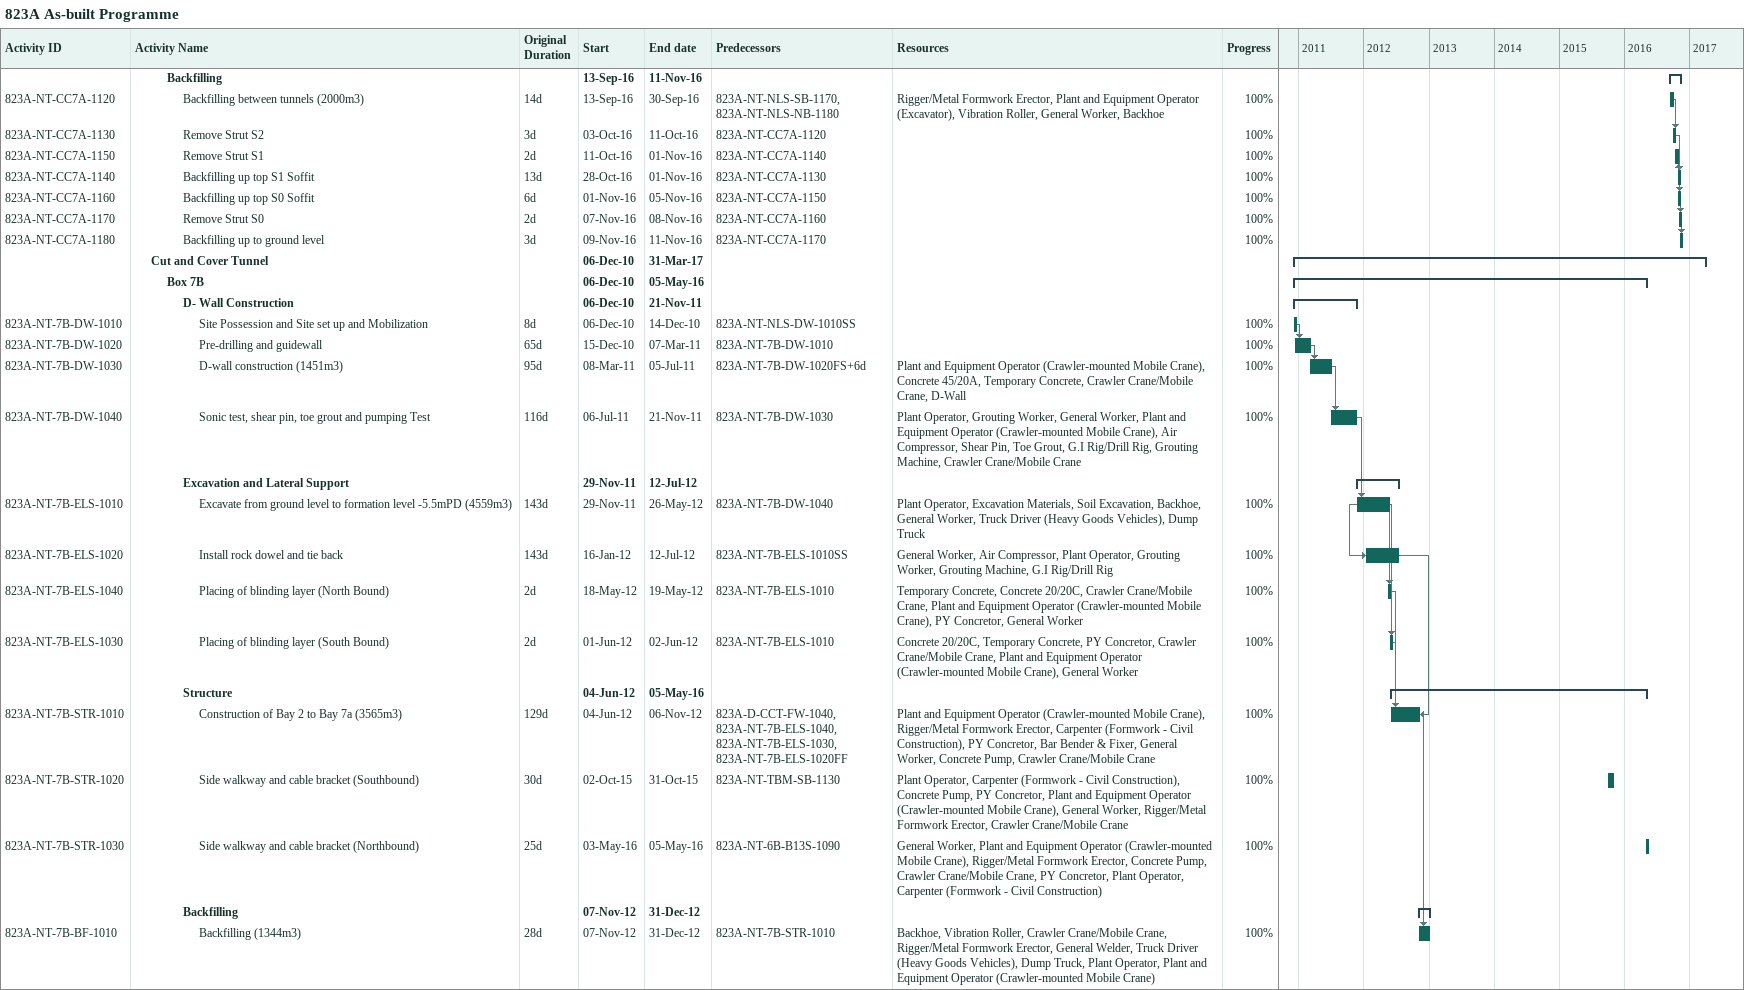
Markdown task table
823A As-built Programme

| ID | Level | Task | Original duration | Start | Finish | Predecessors | Resources | % complete |
|---|---|---|---|---|---|---|---|---|
|  | 3 | **Backfilling** |  | 2016-09-13 | 2016-11-11 |  |  |  |
| 823A-NT-CC7A-1120 | 4 | Backfilling between tunnels (2000m3) | 14d | 2016-09-13 | 2016-09-30 | 823A-NT-NLS-SB-1170, 823A-NT-NLS-NB-1180 | Rigger/Metal Formwork Erector, Plant and Equipment Operator (Excavator), Vibration Roller, General Worker, Backhoe | 100 |
| 823A-NT-CC7A-1130 | 4 | Remove Strut S2 | 3d | 2016-10-03 | 2016-10-11 | 823A-NT-CC7A-1120 |  | 100 |
| 823A-NT-CC7A-1150 | 4 | Remove Strut S1 | 2d | 2016-10-11 | 2016-11-01 | 823A-NT-CC7A-1140 |  | 100 |
| 823A-NT-CC7A-1140 | 4 | Backfilling up top S1 Soffit | 13d | 2016-10-28 | 2016-11-01 | 823A-NT-CC7A-1130 |  | 100 |
| 823A-NT-CC7A-1160 | 4 | Backfilling up top S0 Soffit | 6d | 2016-11-01 | 2016-11-05 | 823A-NT-CC7A-1150 |  | 100 |
| 823A-NT-CC7A-1170 | 4 | Remove Strut S0 | 2d | 2016-11-07 | 2016-11-08 | 823A-NT-CC7A-1160 |  | 100 |
| 823A-NT-CC7A-1180 | 4 | Backfilling up to ground level | 3d | 2016-11-09 | 2016-11-11 | 823A-NT-CC7A-1170 |  | 100 |
|  | 2 | **Cut and Cover Tunnel** |  | 2010-12-06 | 2017-03-31 |  |  |  |
|  | 3 | **Box 7B** |  | 2010-12-06 | 2016-05-05 |  |  |  |
|  | 4 | **D- Wall Construction** |  | 2010-12-06 | 2011-11-21 |  |  |  |
| 823A-NT-7B-DW-1010 | 5 | Site Possession and Site set up and Mobilization | 8d | 2010-12-06 | 2010-12-14 | 823A-NT-NLS-DW-1010SS |  | 100 |
| 823A-NT-7B-DW-1020 | 5 | Pre-drilling and guidewall | 65d | 2010-12-15 | 2011-03-07 | 823A-NT-7B-DW-1010 |  | 100 |
| 823A-NT-7B-DW-1030 | 5 | D-wall construction (1451m3) | 95d | 2011-03-08 | 2011-07-05 | 823A-NT-7B-DW-1020FS+6d | Plant and Equipment Operator (Crawler-mounted Mobile Crane), Concrete 45/20A, Temporary Concrete, Crawler Crane/Mobile Crane, D-Wall | 100 |
| 823A-NT-7B-DW-1040 | 5 | Sonic test, shear pin, toe grout and pumping Test | 116d | 2011-07-06 | 2011-11-21 | 823A-NT-7B-DW-1030 | Plant Operator, Grouting Worker, General Worker, Plant and Equipment Operator (Crawler-mounted Mobile Crane), Air Compressor, Shear Pin, Toe Grout, G.I Rig/Drill Rig, Grouting Machine, Crawler Crane/Mobile Crane | 100 |
|  | 4 | **Excavation and Lateral Support** |  | 2011-11-29 | 2012-07-12 |  |  |  |
| 823A-NT-7B-ELS-1010 | 5 | Excavate from ground level to formation level -5.5mPD (4559m3) | 143d | 2011-11-29 | 2012-05-26 | 823A-NT-7B-DW-1040 | Plant Operator, Excavation Materials, Soil Excavation, Backhoe, General Worker, Truck Driver (Heavy Goods Vehicles), Dump Truck | 100 |
| 823A-NT-7B-ELS-1020 | 5 | Install rock dowel and tie back | 143d | 2012-01-16 | 2012-07-12 | 823A-NT-7B-ELS-1010SS | General Worker, Air Compressor, Plant Operator, Grouting Worker, Grouting Machine, G.I Rig/Drill Rig | 100 |
| 823A-NT-7B-ELS-1040 | 5 | Placing of blinding layer (North Bound) | 2d | 2012-05-18 | 2012-05-19 | 823A-NT-7B-ELS-1010 | Temporary Concrete, Concrete 20/20C, Crawler Crane/Mobile Crane, Plant and Equipment Operator (Crawler-mounted Mobile Crane), PY Concretor, General Worker | 100 |
| 823A-NT-7B-ELS-1030 | 5 | Placing of blinding layer (South Bound) | 2d | 2012-06-01 | 2012-06-02 | 823A-NT-7B-ELS-1010 | Concrete 20/20C, Temporary Concrete, PY Concretor, Crawler Crane/Mobile Crane, Plant and Equipment Operator (Crawler-mounted Mobile Crane), General Worker | 100 |
|  | 4 | **Structure** |  | 2012-06-04 | 2016-05-05 |  |  |  |
| 823A-NT-7B-STR-1010 | 5 | Construction of Bay 2 to Bay 7a (3565m3) | 129d | 2012-06-04 | 2012-11-06 | 823A-D-CCT-FW-1040, 823A-NT-7B-ELS-1040, 823A-NT-7B-ELS-1030, 823A-NT-7B-ELS-1020FF | Plant and Equipment Operator (Crawler-mounted Mobile Crane), Rigger/Metal Formwork Erector, Carpenter (Formwork - Civil Construction), PY Concretor, Bar Bender & Fixer, General Worker, Concrete Pump, Crawler Crane/Mobile Crane | 100 |
| 823A-NT-7B-STR-1020 | 5 | Side walkway and cable bracket (Southbound) | 30d | 2015-10-02 | 2015-10-31 | 823A-NT-TBM-SB-1130 | Plant Operator, Carpenter (Formwork - Civil Construction), Concrete Pump, PY Concretor, Plant and Equipment Operator (Crawler-mounted Mobile Crane), General Worker, Rigger/Metal Formwork Erector, Crawler Crane/Mobile Crane | 100 |
| 823A-NT-7B-STR-1030 | 5 | Side walkway and cable bracket (Northbound) | 25d | 2016-05-03 | 2016-05-05 | 823A-NT-6B-B13S-1090 | General Worker, Plant and Equipment Operator (Crawler-mounted Mobile Crane), Rigger/Metal Formwork Erector, Concrete Pump, Crawler Crane/Mobile Crane, PY Concretor, Plant Operator, Carpenter (Formwork - Civil Construction) | 100 |
|  | 4 | **Backfilling** |  | 2012-11-07 | 2012-12-31 |  |  |  |
| 823A-NT-7B-BF-1010 | 5 | Backfilling (1344m3) | 28d | 2012-11-07 | 2012-12-31 | 823A-NT-7B-STR-1010 | Backhoe, Vibration Roller, Crawler Crane/Mobile Crane, Rigger/Metal Formwork Erector, General Welder, Truck Driver (Heavy Goods Vehicles), Dump Truck, Plant Operator, Plant and Equipment Operator (Crawler-mounted Mobile Crane) | 100 |
